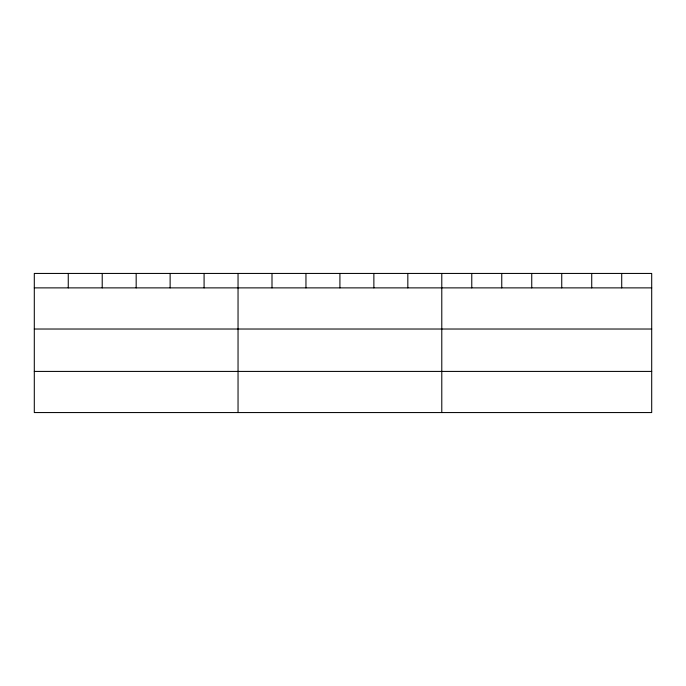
<?xml version="1.0" encoding="UTF-8"?>
<svg xmlns="http://www.w3.org/2000/svg" width="686" height="686" viewBox="0 0 686 686"><rect width="100%" height="100%" fill="white"/><g stroke="black" fill="none" stroke-linecap="round" stroke-linejoin="round"><path stroke-width="1.03" d="M651.7 287.88L651.7 412.56L34.3 412.56L34.3 273.44L651.7 273.44L651.7 287.88L34.3 287.88M34.3 329.023L651.7 329.023M34.3 371.418L651.7 371.418M621.713 273.44L621.713 287.88M591.726 273.44L591.726 287.88M561.74 273.44L561.74 287.88M531.744 273.44L531.744 287.88M501.758 273.44L501.758 287.88M471.771 273.44L471.771 287.88M441.784 273.44L441.784 412.56M407.827 273.44L407.827 287.88M373.87 273.44L373.87 287.88M339.913 273.44L339.913 287.88M305.956 273.44L305.956 287.88M271.999 273.44L271.999 287.88M238.042 273.44L238.042 412.56M204.085 273.44L204.085 287.88M170.128 273.44L170.128 287.88M136.171 273.44L136.171 287.88M102.214 273.44L102.214 287.88M68.257 273.44L68.257 287.88"/></g></svg>
